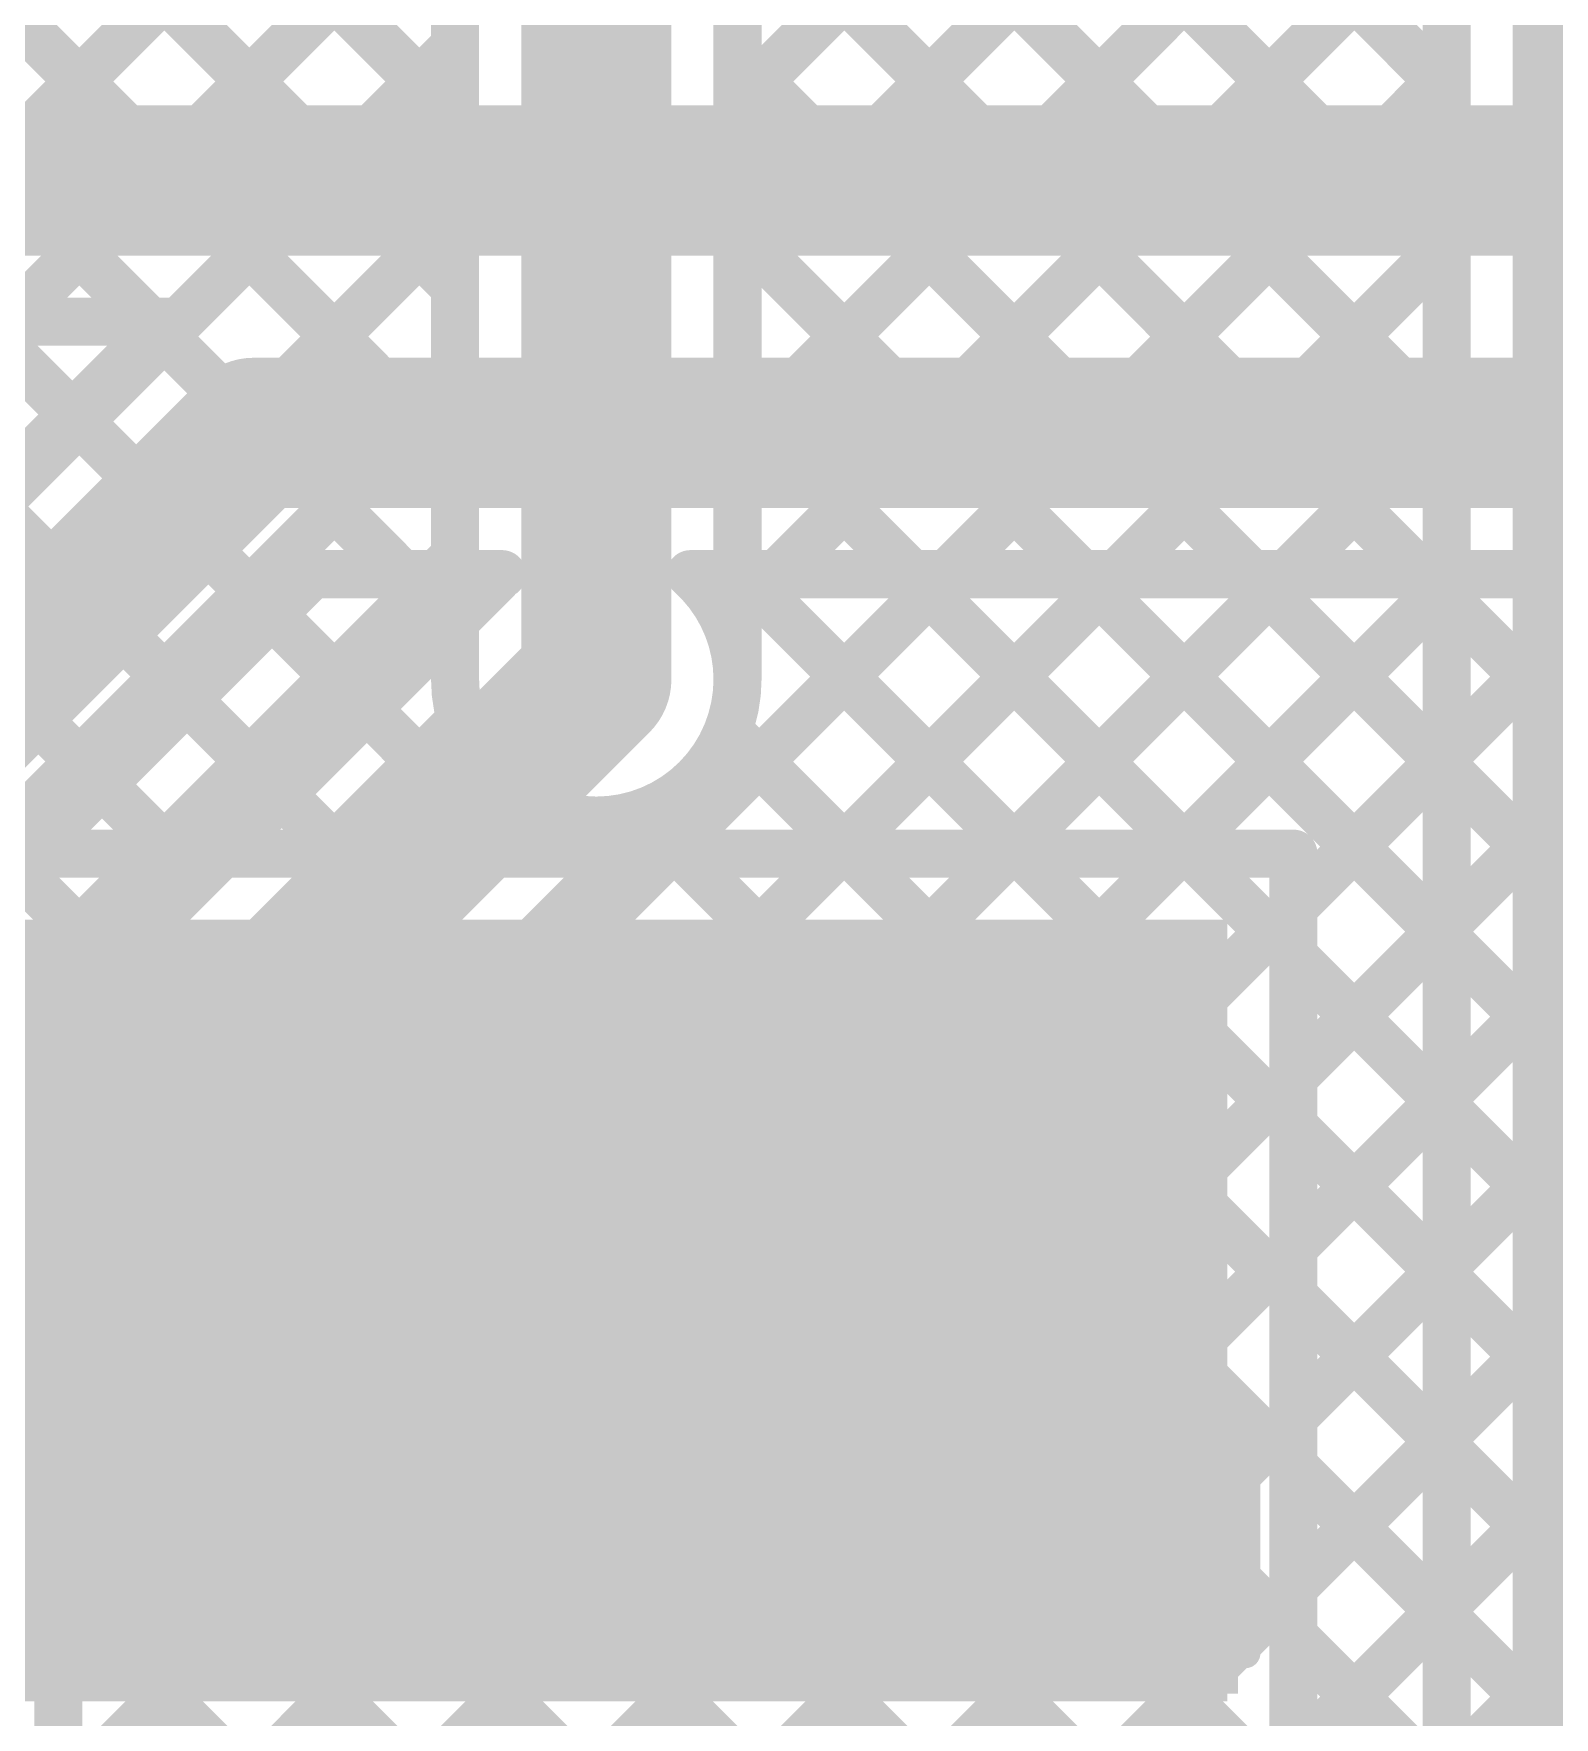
# Model space of a CAD drawing. Header units: millimetres. Extents: x 2.49 to 5.65, y 1.36 to 4.13.
# Drawn here: x 3.3724 to 3.6254, y 2.0613 to 2.3414 of the extents above; entities that cross this region are included whole.
import ezdxf

# ---------------------------------------------------------------- set-up
doc = ezdxf.new("R2010")
doc.units = ezdxf.units.MM
doc.header["$MEASUREMENT"] = 0
for name, color, linetype in [('BottomLayer', 5, 'Continuous'), ('MultiLayer', 9, 'Continuous'), ('TopLayer', 1, 'Continuous'), ('TopOverlay', 2, 'Continuous'), ('TopPaste', 8, 'Continuous'), ('TopSolder', 216, 'Continuous'), ('ViaHoleLayer', 16, 'Continuous')]:
    doc.layers.add(name, color=color, linetype=linetype)

# ---------------------------------------------------------------- blocks, each defined once
blk = doc.blocks.new('C__0805_85')
at = {"layer": 'TopLayer'}
for points in [[(-0.06, -0.03), (-0.02, -0.03), (-0.06, 0.03), (-0.02, 0.03)], [(0.02, -0.03), (0.06, -0.03), (0.02, 0.03), (0.06, 0.03)]]:
    blk.add_solid(points, dxfattribs=at)
at = {"layer": 'TopOverlay', "const_width": 0.005}
for points in [[(-0.064, -0.034), (-0.064, 0.034)], [(-0.024, 0.034), (-0.064, 0.034)], [(0.064, 0.034), (0.024, 0.034)], [(0.064, -0.034), (0.064, 0.034)], [(-0.024, -0.034), (-0.064, -0.034)], [(0.064, -0.034), (0.024, -0.034)]]:
    blk.add_lwpolyline(points, dxfattribs=at)
at = {"layer": 'TopOverlay', "const_width": 0.0025}
for points in [[(-0.06525, 0.034, 1), (-0.06275, 0.034, 1)], [(-0.06525, 0.034, 1), (-0.06275, 0.034, 1)], [(-0.02525, 0.034, 1), (-0.02275, 0.034, 1)], [(0.02275, 0.034, 1), (0.02525, 0.034, 1)], [(0.06275, 0.034, 1), (0.06525, 0.034, 1)], [(0.06275, 0.034, 1), (0.06525, 0.034, 1)], [(-0.06525, -0.034, 1), (-0.06275, -0.034, 1)], [(-0.06525, -0.034, 1), (-0.06275, -0.034, 1)], [(-0.02525, -0.034, 1), (-0.02275, -0.034, 1)], [(0.02275, -0.034, 1), (0.02525, -0.034, 1)], [(0.06275, -0.034, 1), (0.06525, -0.034, 1)], [(0.06275, -0.034, 1), (0.06525, -0.034, 1)]]:
    blk.add_lwpolyline(points, format="xyb", close=True, dxfattribs=at)
at = {"layer": 'TopPaste'}
for points in [[(-0.06, -0.03), (-0.02, -0.03), (-0.06, 0.03), (-0.02, 0.03)], [(0.02, -0.03), (0.06, -0.03), (0.02, 0.03), (0.06, 0.03)]]:
    blk.add_solid(points, dxfattribs=at)
at = {"layer": 'TopSolder'}
for points in [[(-0.06276, -0.03276), (-0.01724, -0.03276), (-0.06276, 0.03276), (-0.01724, 0.03276)], [(0.01724, -0.03276), (0.06276, -0.03276), (0.01724, 0.03276), (0.06276, 0.03276)]]:
    blk.add_solid(points, dxfattribs=at)
blk = doc.blocks.new('C__0805_86')
at = {"layer": 'TopLayer'}
for points in [[(-0.06, -0.03), (-0.02, -0.03), (-0.06, 0.03), (-0.02, 0.03)], [(0.02, -0.03), (0.06, -0.03), (0.02, 0.03), (0.06, 0.03)]]:
    blk.add_solid(points, dxfattribs=at)
at = {"layer": 'TopOverlay', "const_width": 0.005}
for points in [[(-0.064, -0.034), (-0.064, 0.034)], [(-0.024, 0.034), (-0.064, 0.034)], [(0.064, 0.034), (0.024, 0.034)], [(0.064, -0.034), (0.064, 0.034)], [(-0.024, -0.034), (-0.064, -0.034)], [(0.064, -0.034), (0.024, -0.034)]]:
    blk.add_lwpolyline(points, dxfattribs=at)
at = {"layer": 'TopOverlay', "const_width": 0.0025}
for points in [[(-0.06525, 0.034, 1), (-0.06275, 0.034, 1)], [(-0.06525, 0.034, 1), (-0.06275, 0.034, 1)], [(-0.02525, 0.034, 1), (-0.02275, 0.034, 1)], [(0.02275, 0.034, 1), (0.02525, 0.034, 1)], [(0.06275, 0.034, 1), (0.06525, 0.034, 1)], [(0.06275, 0.034, 1), (0.06525, 0.034, 1)], [(-0.06525, -0.034, 1), (-0.06275, -0.034, 1)], [(-0.06525, -0.034, 1), (-0.06275, -0.034, 1)], [(-0.02525, -0.034, 1), (-0.02275, -0.034, 1)], [(0.02275, -0.034, 1), (0.02525, -0.034, 1)], [(0.06275, -0.034, 1), (0.06525, -0.034, 1)], [(0.06275, -0.034, 1), (0.06525, -0.034, 1)]]:
    blk.add_lwpolyline(points, format="xyb", close=True, dxfattribs=at)
at = {"layer": 'TopPaste'}
for points in [[(-0.06, -0.03), (-0.02, -0.03), (-0.06, 0.03), (-0.02, 0.03)], [(0.02, -0.03), (0.06, -0.03), (0.02, 0.03), (0.06, 0.03)]]:
    blk.add_solid(points, dxfattribs=at)
at = {"layer": 'TopSolder'}
for points in [[(-0.06276, -0.03276), (-0.01724, -0.03276), (-0.06276, 0.03276), (-0.01724, 0.03276)], [(0.01724, -0.03276), (0.06276, -0.03276), (0.01724, 0.03276), (0.06276, 0.03276)]]:
    blk.add_solid(points, dxfattribs=at)
blk = doc.blocks.new('C__0805_87')
at = {"layer": 'TopLayer'}
for points in [[(-0.06, -0.03), (-0.02, -0.03), (-0.06, 0.03), (-0.02, 0.03)], [(0.02, -0.03), (0.06, -0.03), (0.02, 0.03), (0.06, 0.03)]]:
    blk.add_solid(points, dxfattribs=at)
at = {"layer": 'TopOverlay', "const_width": 0.005}
for points in [[(-0.064, -0.034), (-0.064, 0.034)], [(-0.024, 0.034), (-0.064, 0.034)], [(0.064, 0.034), (0.024, 0.034)], [(0.064, -0.034), (0.064, 0.034)], [(-0.024, -0.034), (-0.064, -0.034)], [(0.064, -0.034), (0.024, -0.034)]]:
    blk.add_lwpolyline(points, dxfattribs=at)
at = {"layer": 'TopOverlay', "const_width": 0.0025}
for points in [[(-0.06525, 0.034, 1), (-0.06275, 0.034, 1)], [(-0.06525, 0.034, 1), (-0.06275, 0.034, 1)], [(-0.02525, 0.034, 1), (-0.02275, 0.034, 1)], [(0.02275, 0.034, 1), (0.02525, 0.034, 1)], [(0.06275, 0.034, 1), (0.06525, 0.034, 1)], [(0.06275, 0.034, 1), (0.06525, 0.034, 1)], [(-0.06525, -0.034, 1), (-0.06275, -0.034, 1)], [(-0.06525, -0.034, 1), (-0.06275, -0.034, 1)], [(-0.02525, -0.034, 1), (-0.02275, -0.034, 1)], [(0.02275, -0.034, 1), (0.02525, -0.034, 1)], [(0.06275, -0.034, 1), (0.06525, -0.034, 1)], [(0.06275, -0.034, 1), (0.06525, -0.034, 1)]]:
    blk.add_lwpolyline(points, format="xyb", close=True, dxfattribs=at)
at = {"layer": 'TopPaste'}
for points in [[(-0.06, -0.03), (-0.02, -0.03), (-0.06, 0.03), (-0.02, 0.03)], [(0.02, -0.03), (0.06, -0.03), (0.02, 0.03), (0.06, 0.03)]]:
    blk.add_solid(points, dxfattribs=at)
at = {"layer": 'TopSolder'}
for points in [[(-0.06276, -0.03276), (-0.01724, -0.03276), (-0.06276, 0.03276), (-0.01724, 0.03276)], [(0.01724, -0.03276), (0.06276, -0.03276), (0.01724, 0.03276), (0.06276, 0.03276)]]:
    blk.add_solid(points, dxfattribs=at)

msp = doc.modelspace()

# ---------------------------------------------------------------- linework, layer by layer
at = {"layer": 'BottomLayer'}
for points, const_width in [([(3.228, 2.317), (4.142, 2.317)], 0.025), ([(3.23373, 2.2935), (3.39451, 2.2935)], 0.008), ([(3.36336, 2.2935), (3.37881, 2.27805)], 0.008), ([(3.2414, 2.14063), (3.39237, 2.2916)], 0.008), ([(3.258, 2.124), (3.409, 2.275)], 0.025), ([(3.409, 2.275), (3.941, 2.275)], 0.025), ([(3.2815, 2.09356), (3.43944, 2.2515)], 0.008), ([(3.2815, 2.11427), (3.41873, 2.2515)], 0.008), ([(3.301, 1.8585), (3.694, 2.2515)], 0.008), ([(3.32463, 1.85385), (3.72228, 2.2515)], 0.008), ([(3.33895, 1.83988), (3.75057, 2.2515)], 0.008), ([(3.3765, 1.96229), (3.66571, 2.2515)], 0.008), ([(3.3765, 2.04714), (3.58086, 2.2515)], 0.008), ([(3.3765, 2.01885), (3.60915, 2.2515)], 0.008), ([(3.3765, 2.10371), (3.52429, 2.2515)], 0.008), ([(3.3765, 2.07542), (3.55258, 2.2515)], 0.008), ([(3.3765, 1.99057), (3.63743, 2.2515)], 0.008), ([(3.41873, 2.2515), (3.45032, 2.2515)], 0.008), ([(3.43364, 2.2515), (3.44195, 2.24319)], 0.008), ([(3.48168, 2.2515), (3.86709, 2.2515)], 0.008), ([(3.48765, 2.24314), (3.49601, 2.2515)], 0.008), ([(3.49021, 2.2515), (3.66996, 2.07174)], 0.008), ([(3.51849, 2.2515), (3.66996, 2.10003)], 0.008), ([(3.54678, 2.2515), (3.66996, 2.12831)], 0.008), ([(3.57506, 2.2515), (3.67005, 2.15651)], 0.008), ([(3.60335, 2.2515), (3.68031, 2.17454)], 0.008), ([(3.3364, 2.13763), (3.44938, 2.25062)], 0.008), ([(3.353, 2.121), (3.466, 2.234)], 0.025), ([(3.41204, 2.24481), (3.42781, 2.22905)], 0.008), ([(3.3979, 2.23067), (3.41367, 2.2149)], 0.008), ([(3.48791, 2.22551), (3.665, 2.04842)], 0.008), ([(3.3765, 2.11127), (3.48262, 2.21738)], 0.008), ([(3.38376, 2.21653), (3.39953, 2.20076)], 0.008), ([(3.47519, 2.20995), (3.665, 2.02014)], 0.008), ([(3.36962, 2.20238), (3.38538, 2.18662)], 0.008), ([(3.46104, 2.19581), (3.665, 1.99186)], 0.008), ([(3.35548, 2.18824), (3.37124, 2.17248)], 0.008), ([(3.4469, 2.18167), (3.64407, 1.9845)], 0.008), ([(3.43276, 2.16753), (3.61579, 1.9845)], 0.008), ([(3.41862, 2.15338), (3.5875, 1.9845)], 0.008), ([(3.36445, 1.8371), (3.66996, 2.14261)], 0.008), ([(3.40448, 2.13924), (3.5575, 1.98622)], 0.008), ([(3.39033, 2.1251), (3.53501, 1.98043)], 0.008), ([(3.53884, 1.9832), (3.66996, 2.11433)], 0.008), ([(3.3765, 1.961), (3.3765, 2.11127)], 0.008), ([(3.3765, 2.11065), (3.52246, 1.96469)], 0.008), ([(3.3765, 2.08237), (3.50832, 1.95055)], 0.008)]:
    msp.add_lwpolyline(points, dxfattribs=dict(at, const_width=const_width))
for points, const_width in [([(3.39251, 2.2935, 1), (3.39651, 2.2935, 1)], 0.004), ([(3.39037, 2.2916, 1), (3.39437, 2.2916, 1)], 0.004), ([(3.40275, 2.275, 1), (3.41525, 2.275, 1)], 0.0125), ([(3.40275, 2.275, 1), (3.41525, 2.275, 1)], 0.0125), ([(3.37681, 2.27805, 1), (3.38081, 2.27805, 1)], 0.004), ([(3.41673, 2.2515, 1), (3.42073, 2.2515, 1)], 0.004), ([(3.41673, 2.2515, 1), (3.42073, 2.2515, 1)], 0.004), ([(3.43164, 2.2515, 1), (3.43564, 2.2515, 1)], 0.004), ([(3.43744, 2.2515, 1), (3.44144, 2.2515, 1)], 0.004), ([(3.44832, 2.2515, 1), (3.45232, 2.2515, 1)], 0.004), ([(3.47968, 2.2515, 1), (3.48368, 2.2515, 1)], 0.004), ([(3.47968, 2.2515, 1), (3.48368, 2.2515, 1)], 0.004), ([(3.48821, 2.2515, 1), (3.49221, 2.2515, 1)], 0.004), ([(3.49401, 2.2515, 1), (3.49801, 2.2515, 1)], 0.004), ([(3.51649, 2.2515, 1), (3.52049, 2.2515, 1)], 0.004), ([(3.52229, 2.2515, 1), (3.52629, 2.2515, 1)], 0.004), ([(3.54478, 2.2515, 1), (3.54878, 2.2515, 1)], 0.004), ([(3.55058, 2.2515, 1), (3.55458, 2.2515, 1)], 0.004), ([(3.57306, 2.2515, 1), (3.57706, 2.2515, 1)], 0.004), ([(3.57886, 2.2515, 1), (3.58286, 2.2515, 1)], 0.004), ([(3.60135, 2.2515, 1), (3.60535, 2.2515, 1)], 0.004), ([(3.60715, 2.2515, 1), (3.61115, 2.2515, 1)], 0.004), ([(3.44738, 2.25062, 1), (3.45138, 2.25062, 1)], 0.004), ([(3.41005, 2.24481, 1), (3.41405, 2.24481, 1)], 0.004), ([(3.43995, 2.24319, 1), (3.44395, 2.24319, 1)], 0.004), ([(3.45975, 2.234, 1), (3.47225, 2.234, 1)], 0.0125), ([(3.48565, 2.24314, 1), (3.48965, 2.24314, 1)], 0.004), ([(3.46009, 2.234, 1), (3.47191, 2.234, 1)], 0.01181), ([(3.4875, 2.234, 1), (3.4915, 2.234, 1)], 0.004), ([(3.4875, 2.234, 1), (3.4915, 2.234, 1)], 0.004), ([(3.3959, 2.23067, 1), (3.3999, 2.23067, 1)], 0.004), ([(3.42581, 2.22905, 1), (3.42981, 2.22905, 1)], 0.004), ([(3.48591, 2.22551, 1), (3.48991, 2.22551, 1)], 0.004), ([(3.48062, 2.21738, 1), (3.48462, 2.21738, 1)], 0.004), ([(3.48062, 2.21738, 1), (3.48462, 2.21738, 1)], 0.004), ([(3.38176, 2.21653, 1), (3.38576, 2.21653, 1)], 0.004), ([(3.41167, 2.2149, 1), (3.41567, 2.2149, 1)], 0.004), ([(3.47319, 2.20995, 1), (3.47719, 2.20995, 1)], 0.004), ([(3.36762, 2.20238, 1), (3.37162, 2.20238, 1)], 0.004), ([(3.39753, 2.20076, 1), (3.40153, 2.20076, 1)], 0.004), ([(3.45905, 2.19581, 1), (3.46305, 2.19581, 1)], 0.004), ([(3.38338, 2.18662, 1), (3.38738, 2.18662, 1)], 0.004), ([(3.4449, 2.18167, 1), (3.4489, 2.18167, 1)], 0.004), ([(3.36924, 2.17248, 1), (3.37324, 2.17248, 1)], 0.004), ([(3.43076, 2.16753, 1), (3.43476, 2.16753, 1)], 0.004), ([(3.41662, 2.15338, 1), (3.42062, 2.15338, 1)], 0.004), ([(3.40248, 2.13924, 1), (3.40648, 2.13924, 1)], 0.004), ([(3.38833, 2.1251, 1), (3.39233, 2.1251, 1)], 0.004), ([(3.3745, 2.11127, 1), (3.3785, 2.11127, 1)], 0.004), ([(3.3745, 2.11127, 1), (3.3785, 2.11127, 1)], 0.004), ([(3.3745, 2.11065, 1), (3.3785, 2.11065, 1)], 0.004), ([(3.3745, 2.10371, 1), (3.3785, 2.10371, 1)], 0.004), ([(3.3745, 2.08237, 1), (3.3785, 2.08237, 1)], 0.004), ([(3.3745, 2.07542, 1), (3.3785, 2.07542, 1)], 0.004)]:
    msp.add_lwpolyline(points, format="xyb", close=True, dxfattribs=dict(at, const_width=const_width))
at = {"layer": 'BottomLayer', "const_width": 0.008}
for points in [[(3.48168, 2.2515, -0.213157), (3.4895, 2.234)], [(3.4895, 2.234, -0.198912), (3.48262, 2.21738)]]:
    msp.add_lwpolyline(points, format="xyb", dxfattribs=at)
at = {"layer": 'MultiLayer', "const_width": 0.01181}
msp.add_lwpolyline([(3.46009, 2.234, 1), (3.47191, 2.234, 1)], format="xyb", close=True, dxfattribs=at)
at = {"layer": 'TopLayer'}
for points, const_width in [([(3.42704, 2.51266), (3.6075, 2.3322)], 0.008), ([(3.631, 1.928), (3.631, 2.494)], 0.025), ([(3.6075, 1.928), (3.6075, 2.494)], 0.008), ([(3.42704, 2.48437), (3.6075, 2.30391)], 0.008), ([(3.4895, 2.32984), (3.6075, 2.44784)], 0.008), ([(3.4895, 2.30156), (3.6075, 2.41956)], 0.008), ([(3.2895, 2.24298), (3.44359, 2.39707)], 0.008), ([(3.466, 2.234), (3.466, 2.39)], 0.025), ([(3.48916, 2.39397), (3.6075, 2.27563)], 0.008), ([(3.4895, 2.27328), (3.6075, 2.39128)], 0.008), ([(3.4425, 2.234), (3.4425, 2.39)], 0.008), ([(3.4895, 2.234), (3.4895, 2.39)], 0.008), ([(3.39316, 2.37684), (3.4425, 2.32749)], 0.008), ([(3.2895, 2.2147), (3.4425, 2.3677)], 0.008), ([(3.4895, 2.36535), (3.6075, 2.24735)], 0.008), ([(3.4895, 2.24499), (3.6075, 2.36299)], 0.008), ([(3.37901, 2.36269), (3.4425, 2.29921)], 0.008), ([(3.36487, 2.34855), (3.4425, 2.27092)], 0.008), ([(3.30809, 2.205), (3.4425, 2.33941)], 0.008), ([(3.30809, 2.205), (3.4425, 2.33941)], 0.008), ([(3.4895, 2.33706), (3.6075, 2.21906)], 0.008), ([(3.35073, 2.33441), (3.4425, 2.24264)], 0.008), ([(3.47779, 2.205), (3.6075, 2.33471)], 0.008), ([(3.33659, 2.32027), (3.45186, 2.205)], 0.008), ([(3.33637, 2.205), (3.4425, 2.31113)], 0.008), ([(3.4895, 2.30878), (3.6075, 2.19078)], 0.008), ([(3.32245, 2.30613), (3.42357, 2.205)], 0.008), ([(3.50608, 2.205), (3.6075, 2.30642)], 0.008), ([(3.3083, 2.29198), (3.39529, 2.205)], 0.008), ([(3.36466, 2.205), (3.4425, 2.28284)], 0.008), ([(3.4895, 2.28049), (3.56499, 2.205)], 0.008), ([(3.53436, 2.205), (3.6075, 2.27814)], 0.008), ([(3.39294, 2.205), (3.4425, 2.25456)], 0.008), ([(3.4895, 2.25221), (3.53671, 2.205)], 0.008), ([(3.56265, 2.205), (3.6075, 2.24985)], 0.008), ([(3.42122, 2.205), (3.44349, 2.22726)], 0.008), ([(3.48791, 2.22551), (3.50842, 2.205)], 0.008), ([(3.582, 2.19607), (3.6075, 2.22157)], 0.008), ([(3.44951, 2.205), (3.45686, 2.21235)], 0.008), ([(3.47343, 2.21171), (3.48014, 2.205)], 0.008), ([(3.2895, 2.205), (3.582, 2.205)], 0.008), ([(3.582, 2.165), (3.582, 2.205)], 0.008), ([(3.582, 2.16779), (3.6075, 2.19329)], 0.008), ([(3.582, 2.18799), (3.6075, 2.16249)], 0.008), ([(3.582, 2.1395), (3.6075, 2.165)], 0.008), ([(3.582, 2.135), (3.582, 2.165)], 0.008), ([(3.582, 2.135), (3.582, 2.165)], 0.008), ([(3.582, 2.15971), (3.6075, 2.13421)], 0.008), ([(3.582, 2.11122), (3.6075, 2.13672)], 0.008), ([(3.582, 2.053), (3.582, 2.135)], 0.008), ([(3.582, 2.13142), (3.6075, 2.10592)], 0.008), ([(3.582, 2.08293), (3.6075, 2.10843)], 0.008), ([(3.582, 2.10314), (3.6075, 2.07764)], 0.008), ([(3.582, 2.05465), (3.6075, 2.08015)], 0.008), ([(3.582, 2.07486), (3.6075, 2.04936)], 0.008)]:
    msp.add_lwpolyline(points, dxfattribs=dict(at, const_width=const_width))
for points, const_width in [([(3.4405, 2.33941, 1), (3.4445, 2.33941, 1)], 0.004), ([(3.4405, 2.33941, 1), (3.4445, 2.33941, 1)], 0.004), ([(3.4875, 2.33706, 1), (3.4915, 2.33706, 1)], 0.004), ([(3.6055, 2.33471, 1), (3.6095, 2.33471, 1)], 0.004), ([(3.6055, 2.3322, 1), (3.6095, 2.3322, 1)], 0.004), ([(3.4875, 2.32984, 1), (3.4915, 2.32984, 1)], 0.004), ([(3.4405, 2.32749, 1), (3.4445, 2.32749, 1)], 0.004), ([(3.4405, 2.31113, 1), (3.4445, 2.31113, 1)], 0.004), ([(3.4875, 2.30878, 1), (3.4915, 2.30878, 1)], 0.004), ([(3.6055, 2.30642, 1), (3.6095, 2.30642, 1)], 0.004), ([(3.4875, 2.30156, 1), (3.4915, 2.30156, 1)], 0.004), ([(3.6055, 2.30391, 1), (3.6095, 2.30391, 1)], 0.004), ([(3.4405, 2.29921, 1), (3.4445, 2.29921, 1)], 0.004), ([(3.4405, 2.28284, 1), (3.4445, 2.28284, 1)], 0.004), ([(3.4875, 2.28049, 1), (3.4915, 2.28049, 1)], 0.004), ([(3.6055, 2.27814, 1), (3.6095, 2.27814, 1)], 0.004), ([(3.4875, 2.27328, 1), (3.4915, 2.27328, 1)], 0.004), ([(3.6055, 2.27563, 1), (3.6095, 2.27563, 1)], 0.004), ([(3.4405, 2.27092, 1), (3.4445, 2.27092, 1)], 0.004), ([(3.4405, 2.25456, 1), (3.4445, 2.25456, 1)], 0.004), ([(3.4875, 2.25221, 1), (3.4915, 2.25221, 1)], 0.004), ([(3.6055, 2.24985, 1), (3.6095, 2.24985, 1)], 0.004), ([(3.6055, 2.24735, 1), (3.6095, 2.24735, 1)], 0.004), ([(3.4405, 2.24264, 1), (3.4445, 2.24264, 1)], 0.004), ([(3.45975, 2.234, 1), (3.47225, 2.234, 1)], 0.0125), ([(3.4875, 2.24499, 1), (3.4915, 2.24499, 1)], 0.004), ([(3.46009, 2.234, 1), (3.47191, 2.234, 1)], 0.01181), ([(3.4405, 2.234, 1), (3.4445, 2.234, 1)], 0.004), ([(3.4405, 2.234, 1), (3.4445, 2.234, 1)], 0.004), ([(3.4875, 2.234, 1), (3.4915, 2.234, 1)], 0.004), ([(3.4875, 2.234, 1), (3.4915, 2.234, 1)], 0.004), ([(3.44149, 2.22726, 1), (3.44549, 2.22726, 1)], 0.004), ([(3.48591, 2.22551, 1), (3.48991, 2.22551, 1)], 0.004), ([(3.6055, 2.22157, 1), (3.6095, 2.22157, 1)], 0.004), ([(3.6055, 2.21906, 1), (3.6095, 2.21906, 1)], 0.004), ([(3.45486, 2.21235, 1), (3.45886, 2.21235, 1)], 0.004), ([(3.47143, 2.21171, 1), (3.47543, 2.21171, 1)], 0.004), ([(3.39094, 2.205, 1), (3.39494, 2.205, 1)], 0.004), ([(3.39329, 2.205, 1), (3.39729, 2.205, 1)], 0.004), ([(3.41922, 2.205, 1), (3.42322, 2.205, 1)], 0.004), ([(3.42157, 2.205, 1), (3.42557, 2.205, 1)], 0.004), ([(3.44751, 2.205, 1), (3.45151, 2.205, 1)], 0.004), ([(3.44986, 2.205, 1), (3.45386, 2.205, 1)], 0.004), ([(3.47579, 2.205, 1), (3.47979, 2.205, 1)], 0.004), ([(3.47814, 2.205, 1), (3.48214, 2.205, 1)], 0.004), ([(3.50408, 2.205, 1), (3.50808, 2.205, 1)], 0.004), ([(3.50642, 2.205, 1), (3.51042, 2.205, 1)], 0.004), ([(3.53236, 2.205, 1), (3.53636, 2.205, 1)], 0.004), ([(3.53471, 2.205, 1), (3.53871, 2.205, 1)], 0.004), ([(3.56065, 2.205, 1), (3.56465, 2.205, 1)], 0.004), ([(3.56299, 2.205, 1), (3.56699, 2.205, 1)], 0.004), ([(3.58, 2.205, 1), (3.584, 2.205, 1)], 0.004), ([(3.58, 2.205, 1), (3.584, 2.205, 1)], 0.004), ([(3.58, 2.19607, 1), (3.584, 2.19607, 1)], 0.004), ([(3.6055, 2.19329, 1), (3.6095, 2.19329, 1)], 0.004), ([(3.6055, 2.19078, 1), (3.6095, 2.19078, 1)], 0.004), ([(3.58, 2.18799, 1), (3.584, 2.18799, 1)], 0.004), ([(3.58, 2.16779, 1), (3.584, 2.16779, 1)], 0.004), ([(3.58, 2.165, 1), (3.584, 2.165, 1)], 0.004), ([(3.58, 2.165, 1), (3.584, 2.165, 1)], 0.004), ([(3.58, 2.165, 1), (3.584, 2.165, 1)], 0.004), ([(3.6055, 2.165, 1), (3.6095, 2.165, 1)], 0.004), ([(3.6055, 2.16249, 1), (3.6095, 2.16249, 1)], 0.004), ([(3.58, 2.15971, 1), (3.584, 2.15971, 1)], 0.004), ([(3.58, 2.1395, 1), (3.584, 2.1395, 1)], 0.004), ([(3.6055, 2.13672, 1), (3.6095, 2.13672, 1)], 0.004), ([(3.58, 2.135, 1), (3.584, 2.135, 1)], 0.004), ([(3.58, 2.135, 1), (3.584, 2.135, 1)], 0.004), ([(3.58, 2.135, 1), (3.584, 2.135, 1)], 0.004), ([(3.6055, 2.13421, 1), (3.6095, 2.13421, 1)], 0.004), ([(3.58, 2.13142, 1), (3.584, 2.13142, 1)], 0.004), ([(3.58, 2.11122, 1), (3.584, 2.11122, 1)], 0.004), ([(3.6055, 2.10843, 1), (3.6095, 2.10843, 1)], 0.004), ([(3.6055, 2.10592, 1), (3.6095, 2.10592, 1)], 0.004), ([(3.58, 2.10314, 1), (3.584, 2.10314, 1)], 0.004), ([(3.58, 2.08293, 1), (3.584, 2.08293, 1)], 0.004), ([(3.6055, 2.08015, 1), (3.6095, 2.08015, 1)], 0.004), ([(3.6055, 2.07764, 1), (3.6095, 2.07764, 1)], 0.004), ([(3.58, 2.07486, 1), (3.584, 2.07486, 1)], 0.004)]:
    msp.add_lwpolyline(points, format="xyb", close=True, dxfattribs=dict(at, const_width=const_width))
at = {"layer": 'TopLayer', "const_width": 0.008}
msp.add_lwpolyline([(3.4895, 2.234, -1), (3.4425, 2.234)], format="xyb", dxfattribs=at)
at = {"layer": 'TopLayer'}
for points in [[(3.571, 2.194), (3.246, 2.194), (3.571, 2.146), (3.246, 2.146)], [(3.571, 2.154), (3.311, 2.154), (3.571, 2.064), (3.311, 2.064)]]:
    msp.add_solid(points, dxfattribs=at)
at = {"layer": 'ViaHoleLayer', "const_width": 0.00591}
msp.add_lwpolyline([(3.46305, 2.234, 1), (3.46895, 2.234, 1)], format="xyb", close=True, dxfattribs=at)

# ---------------------------------------------------------------- block references
at = {"rotation": 270}
for name, p in [('C__0805_85', (3.39, 2.048)), ('C__0805_86', (3.465, 2.048)), ('C__0805_87', (3.54, 2.048))]:
    msp.add_blockref(name, p, dxfattribs=at)

doc.saveas('drawing.dxf')
